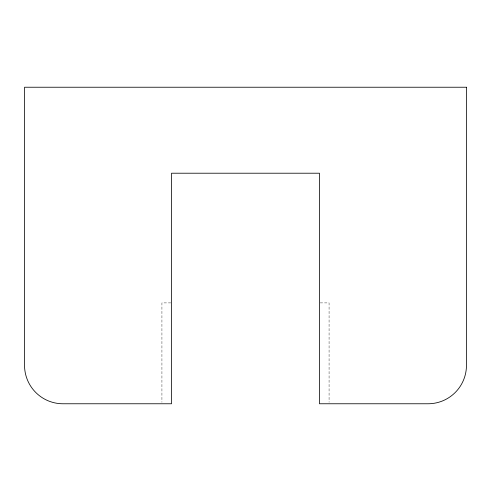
<?xml version="1.0" encoding="UTF-8"?>
<svg xmlns="http://www.w3.org/2000/svg" width="491" height="491" viewBox="0 0 491 491"><rect width="100%" height="100%" fill="white"/><g stroke="black" fill="none" stroke-linecap="round" stroke-linejoin="round"><path stroke-width="0.37" stroke-dasharray="2.46 1.84" d="M170.788 302.898L161.926 302.898L161.926 402.239M320.212 302.898L329.074 302.898L329.074 402.239"/><path stroke-width="0.74" d="M466.45 87.232L24.55 87.232L24.55 366.304A38.439 38.439 0 0 0 62.977 403.768L171.531 403.768L171.531 173.213L319.469 173.213L319.469 403.768L428.023 403.768A38.439 38.439 0 0 0 466.45 366.304L466.45 87.232"/></g></svg>
